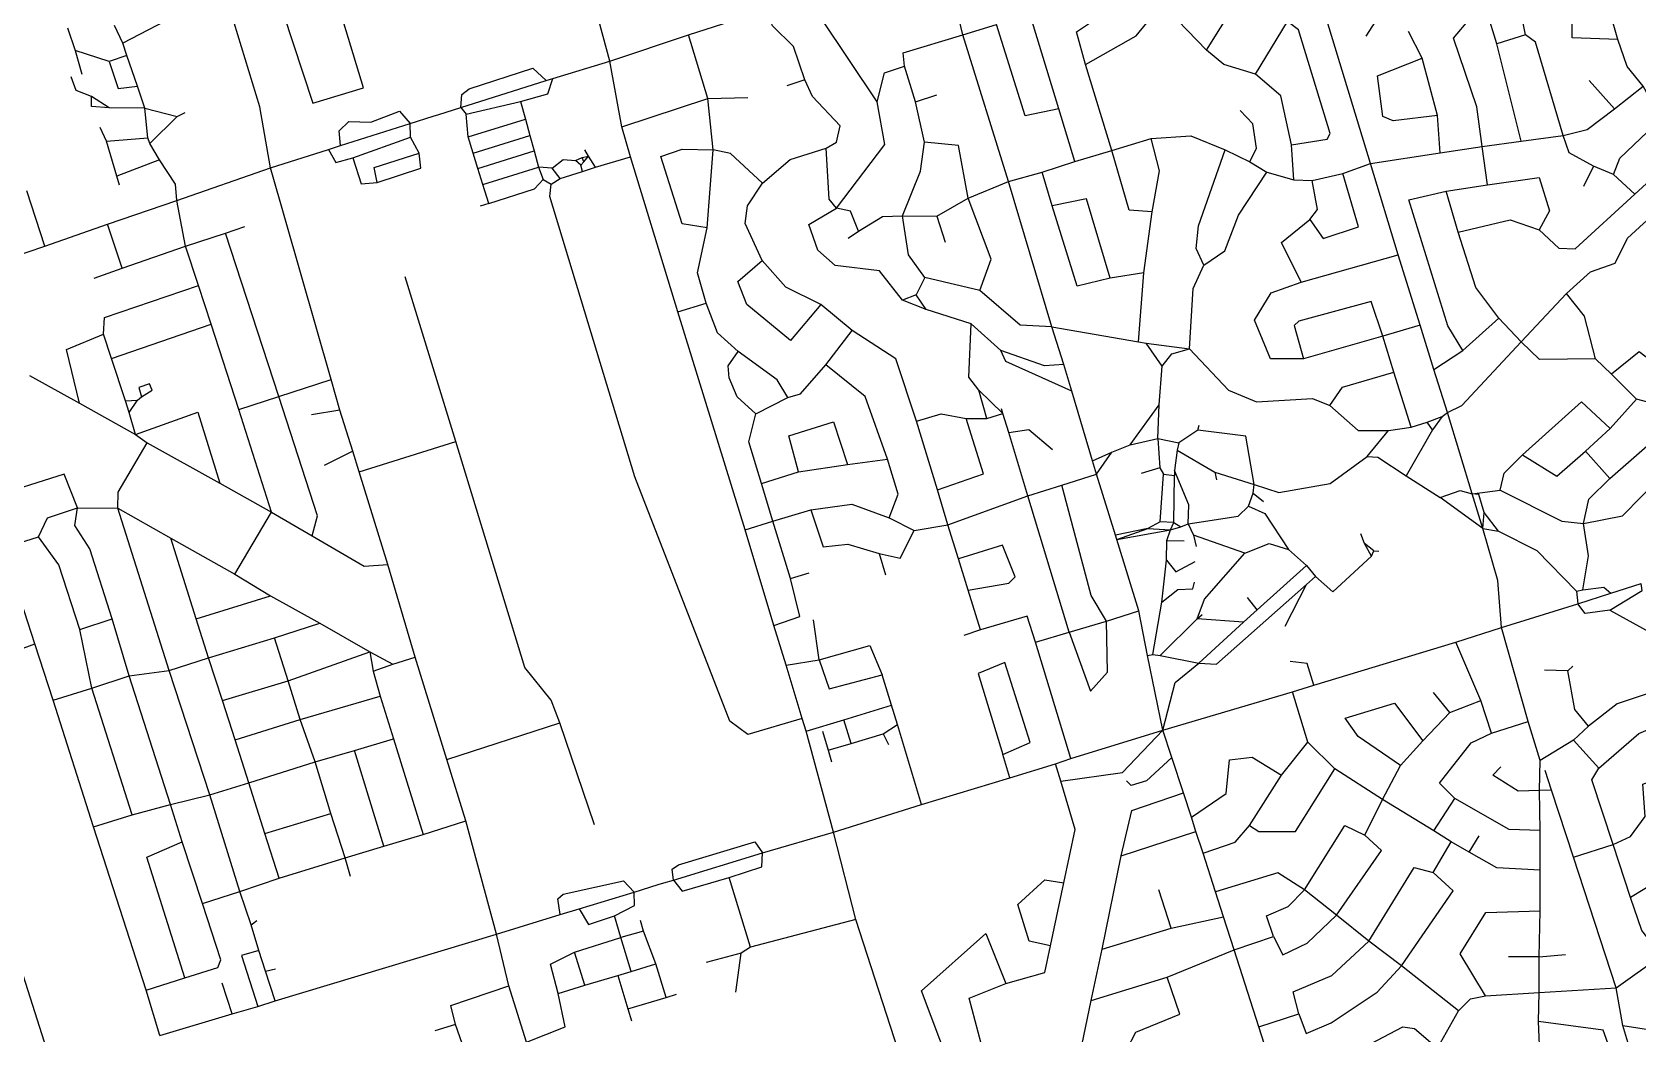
# Model space of a CAD drawing. Header units: metres. Extents: x 609554 to 651406, y 4826501 to 4857446.
# Drawn here: x 637794 to 641570, y 4845264 to 4847618 of the extents above; entities that cross this region are included whole.
import ezdxf

# ---------------------------------------------------------------- set-up
doc = ezdxf.new("R2010")
doc.units = ezdxf.units.M

msp = doc.modelspace()

# ---------------------------------------------------------------- linework, layer by layer
at = {"layer": 'ROADS'}
for points in [[(639152.3, 4847549.8), (639077.1, 4847828.5)], [(639982.6, 4847611.9), (639936.5, 4847805)], [(640555.1, 4847575.3), (640711.8, 4847826.6)], [(641522.5, 4847600.8), (641415.2, 4847604.9), (641415, 4847726.9), (641391.4, 4847807.3)], [(638360.8, 4847734.3), (638454, 4847451.1), (638573.1, 4847487), (638486.3, 4847773.9)], [(641305.5, 4847611.9), (641292.4, 4847678.3), (641213.9, 4847771.7)], [(640271, 4847542.1), (640250.1, 4847618.7), (640334.2, 4847675.3), (640384.7, 4847738.2)], [(641522.5, 4847600.8), (641497.6, 4847688.4), (641525.3, 4847725.6)], [(638251.6, 4847697.3), (638146, 4847664.2), (638007.3, 4847592.2)], [(638354.5, 4847299), (638329.7, 4847442.1), (638251.6, 4847697.3)], [(639780.9, 4847454.6), (639649.2, 4847650.8), (639642.5, 4847710.2)], [(639337.2, 4847611.5), (639521, 4847670.5)], [(639611.3, 4847506.1), (639584.2, 4847584.6), (639535.3, 4847632.8), (639521, 4847670.5)], [(640208.1, 4847438), (640140.1, 4847660.7)], [(640271, 4847542.1), (640390.3, 4847609.3), (640451.1, 4847683.4)], [(640941.1, 4847309.2), (640832.7, 4847664.3)], [(640968.3, 4847667.8), (640929.8, 4847608.9)], [(641203.2, 4847349), (641190.7, 4847442.8), (641136.2, 4847603.8), (641174.9, 4847649.5), (641215, 4847664.2)], [(641237.7, 4847590.6), (641215, 4847664.2)], [(637877.7, 4847627.9), (637895.1, 4847574.5)], [(638007.3, 4847592.2), (637987.6, 4847634)], [(639152.3, 4847549.8), (639337.2, 4847611.5)], [(639383.2, 4847462.3), (639337.2, 4847611.5)], [(639845.2, 4847537.9), (639841.8, 4847569.3), (639982.6, 4847611.9)], [(639982.6, 4847611.9), (640061.8, 4847636.3)], [(640089.5, 4847266.8), (639982.6, 4847611.9)], [(640208.1, 4847438), (640129.4, 4847421.6), (640061.8, 4847636.3)], [(640555.1, 4847575.3), (640488.2, 4847645.1)], [(640670.4, 4847519.3), (640745.8, 4847642.7)], [(640755.1, 4847352.9), (640839.3, 4847366.4), (640846.5, 4847379.5), (640771.4, 4847623.2), (640745.8, 4847642.7)], [(641062.7, 4847556.5), (641030, 4847619.9)], [(641305.5, 4847611.9), (641237.7, 4847590.6)], [(641394, 4847375.4), (641328.9, 4847594.3), (641305.5, 4847611.9)], [(637895.1, 4847574.5), (637911.3, 4847519.6)], [(637974.9, 4847549.2), (637895.1, 4847574.5)], [(638016.6, 4847563.3), (638007.3, 4847592.2)], [(640670.4, 4847519.3), (640596.5, 4847542), (640555.1, 4847575.3)], [(641295.3, 4847361.6), (641237.7, 4847590.6)], [(641582.2, 4847490.9), (641544.5, 4847537.2), (641522.5, 4847600.8)], [(638016.6, 4847563.3), (637974.9, 4847549.2)], [(637974.9, 4847549.2), (637996.5, 4847485.4), (638042.1, 4847490.9)], [(638042.1, 4847490.9), (638016.6, 4847563.3)], [(639018.8, 4847509.1), (639152.3, 4847549.8)], [(639180.8, 4847395.3), (639152.3, 4847549.8)], [(639780.9, 4847454.6), (639798.6, 4847522.2), (639845.2, 4847537.9)], [(639871.2, 4847453.9), (639845.2, 4847537.9)], [(640332.7, 4847340.2), (640271, 4847542.1)], [(641098.3, 4847422.1), (640994.6, 4847409.2), (640970.2, 4847419.8), (640957.3, 4847515.5), (641062.7, 4847556.5)], [(641098.3, 4847422.1), (641062.7, 4847556.5)], [(637933.7, 4847467.1), (637897.4, 4847481.2), (637886.1, 4847512.9)], [(638802.2, 4847440.8), (638804.8, 4847471.7), (638822, 4847484.4), (638971.4, 4847533.1), (639002.6, 4847504.3)], [(638802.2, 4847440.8), (639002.6, 4847504.3)], [(638942.3, 4847454.9), (639006.5, 4847472.8), (639018.8, 4847509.1)], [(639002.6, 4847504.3), (639018.8, 4847509.1)], [(639611.3, 4847506.1), (639568.6, 4847492.1)], [(639661.1, 4847345.3), (639685.4, 4847359.5), (639694.1, 4847397.6), (639628.8, 4847466.4), (639611.3, 4847506.1)], [(640755.1, 4847352.9), (640730, 4847468.4), (640670.4, 4847519.3)], [(641514.5, 4847437.6), (641455.4, 4847504.6)], [(637975.6, 4847440.1), (637933.5, 4847443.1), (637933.7, 4847467.1)], [(637975.6, 4847440.1), (637933.7, 4847467.1)], [(638059.4, 4847439.6), (638042.1, 4847490.9)], [(639180.8, 4847395.3), (639383.2, 4847462.3)], [(639383.2, 4847462.3), (639476.7, 4847464.2)], [(639395.1, 4847341.6), (639383.2, 4847462.3)], [(639871.2, 4847453.9), (639921, 4847470.8)], [(641512.1, 4847283.6), (641527.3, 4847321.9), (641624.5, 4847414.6), (641582.2, 4847490.9)], [(641514.5, 4847437.6), (641582.2, 4847490.9)], [(638059.4, 4847439.6), (637975.6, 4847440.1)], [(638059.4, 4847439.6), (638135.1, 4847419.6)], [(638066.5, 4847369.3), (638059.4, 4847439.6)], [(638135.1, 4847419.6), (638153.8, 4847429)], [(638519.5, 4847351.5), (638516, 4847385.9), (638538.5, 4847408.3), (638590.8, 4847406.8), (638657.9, 4847432.2), (638683.1, 4847403.2)], [(638737.3, 4847420.2), (638750.3, 4847424.4)], [(638750.3, 4847424.4), (638802.2, 4847440.8)], [(638802.2, 4847440.8), (638814.9, 4847425.3)], [(638814.9, 4847425.3), (638942.3, 4847454.9)], [(638819.4, 4847372.2), (638814.9, 4847425.3)], [(638942.3, 4847454.9), (638954.2, 4847413.6)], [(639685.5, 4847204.1), (639798.7, 4847353.7), (639780.9, 4847454.6)], [(639892.1, 4847359.2), (639871.2, 4847453.9)], [(640246.2, 4847313.7), (640208.1, 4847438)], [(640657.2, 4847313.1), (640673.1, 4847345.4), (640664.7, 4847402.2), (640634.5, 4847433.7)], [(641394, 4847375.4), (641450.4, 4847389.5), (641514.5, 4847437.6)], [(637969, 4847361.8), (637954.2, 4847393.9)], [(638070.8, 4847356.4), (638135.1, 4847419.6)], [(638519.5, 4847351.5), (638683.1, 4847403.2)], [(638683.1, 4847403.2), (638737.3, 4847420.2)], [(638683.8, 4847371.4), (638683.1, 4847403.2)], [(638819.4, 4847372.2), (638954.2, 4847413.6)], [(638954.2, 4847413.6), (638964.5, 4847375.3)], [(639201, 4847325.3), (639180.8, 4847395.3)], [(641105.1, 4847334.2), (641098.3, 4847422.1)], [(641562.9, 4847237.5), (641717.9, 4847379.3), (641773.7, 4847402.3)], [(637969, 4847361.8), (638066.5, 4847369.3)], [(637993.2, 4847279.3), (637969, 4847361.8)], [(638070.8, 4847356.4), (638066.5, 4847369.3)], [(638093.4, 4847318.2), (638070.8, 4847356.4)], [(638490.8, 4847342.3), (638519.5, 4847351.5)], [(638547.9, 4847322.5), (638683.8, 4847371.4)], [(638704.5, 4847333.6), (638683.8, 4847371.4)], [(638831.3, 4847333.8), (638819.4, 4847372.2)], [(638831.3, 4847333.8), (638964.5, 4847375.3)], [(638964.5, 4847375.3), (638974.2, 4847338.7)], [(639840.4, 4847186.3), (639882.7, 4847291.1), (639892.1, 4847359.2)], [(639994.7, 4847228.1), (639972.4, 4847351.7), (639892.1, 4847359.2)], [(640332.7, 4847340.2), (640424.9, 4847367.9)], [(640424.9, 4847367.9), (640518.6, 4847374.6), (640599.6, 4847341.1)], [(640427.3, 4847195.9), (640444.8, 4847292.2), (640424.9, 4847367.9)], [(640760.5, 4847270.9), (640755.1, 4847352.9)], [(641105.1, 4847334.2), (641203.2, 4847349)], [(641203.2, 4847349), (641295.3, 4847361.6)], [(641215.9, 4847259.2), (641203.2, 4847349)], [(641295.3, 4847361.6), (641394, 4847375.4)], [(641465.6, 4847302.7), (641407.8, 4847334.7), (641394, 4847375.4)], [(638093.4, 4847318.2), (637993.2, 4847279.3)], [(638134.3, 4847222.3), (638131.3, 4847261), (638093.4, 4847318.2)], [(638354.5, 4847299), (638490.8, 4847342.3)], [(638490.8, 4847342.3), (638508.3, 4847312), (638547.9, 4847322.5)], [(638547.9, 4847322.5), (638568, 4847261.6), (638605.6, 4847264.8)], [(638605.6, 4847264.8), (638598.3, 4847300.1), (638704.5, 4847333.6)], [(638605.6, 4847264.8), (638708.2, 4847298), (638704.5, 4847333.6)], [(638842.3, 4847297.5), (638831.3, 4847333.8)], [(638842.3, 4847297.5), (638974.2, 4847338.7)], [(638974.2, 4847338.7), (638984.4, 4847300.7)], [(639017.2, 4847298.7), (639042.9, 4847318.7), (639071.6, 4847316.3)], [(639071.6, 4847316.3), (639087.1, 4847323.2)], [(639084.3, 4847305.7), (639071.6, 4847316.3)], [(639084.3, 4847305.7), (639091.7, 4847313.5)], [(639087.1, 4847323.2), (639102.2, 4847326.6)], [(639091.7, 4847313.5), (639087.1, 4847323.2)], [(639091.7, 4847313.5), (639102.2, 4847326.6)], [(639102.2, 4847326.6), (639093.5, 4847341.8)], [(639118.8, 4847300.6), (639102.2, 4847326.6)], [(639118.8, 4847300.6), (639201, 4847325.3)], [(639312.7, 4846960.6), (639201, 4847325.3)], [(639381.1, 4847157.9), (639322.6, 4847167.8), (639272.3, 4847326), (639322.9, 4847342.9), (639395.1, 4847341.6)], [(639381.1, 4847157.9), (639395.1, 4847341.6)], [(639511.7, 4847263.3), (639436.1, 4847332.9), (639395.1, 4847341.6)], [(639511.7, 4847263.3), (639576.3, 4847318.5), (639661.1, 4847345.3)], [(639685.5, 4847204.1), (639668.3, 4847225.5), (639661.1, 4847345.3)], [(640168.9, 4847289.3), (640246.2, 4847313.7)], [(640246.2, 4847313.7), (640332.7, 4847340.2)], [(640427.3, 4847195.9), (640373.7, 4847200), (640332.7, 4847340.2)], [(640549.2, 4847070.1), (640531.3, 4847109.8), (640536.6, 4847162.9), (640599.6, 4847341.1)], [(640599.6, 4847341.1), (640657.2, 4847313.1)], [(640657.2, 4847313.1), (640697.3, 4847288.8)], [(640876, 4847286), (640941.1, 4847309.2)], [(640941.1, 4847309.2), (641105.1, 4847334.2)], [(641006.2, 4847094.4), (640941.1, 4847309.2)], [(637999.5, 4847258.3), (637993.2, 4847279.3)], [(638134.3, 4847222.3), (638354.5, 4847299)], [(638497.1, 4846801.9), (638354.5, 4847299)], [(638854, 4847259.7), (638842.3, 4847297.5)], [(638854, 4847259.7), (638984.4, 4847300.7)], [(638868, 4847215.6), (638975.2, 4847250.1), (638996.1, 4847271.6)], [(639017.2, 4847298.7), (638984.4, 4847300.7)], [(638984.4, 4847300.7), (638996.1, 4847271.6)], [(638996.1, 4847271.6), (639014.2, 4847260.8)], [(639014.2, 4847260.8), (639035.7, 4847274.4)], [(639035.7, 4847274.4), (639017.2, 4847298.7)], [(639035.7, 4847274.4), (639088.1, 4847290.9)], [(639088.1, 4847290.9), (639084.3, 4847305.7)], [(639088.1, 4847290.9), (639118.8, 4847300.6)], [(640089.5, 4847266.8), (640168.9, 4847289.3)], [(640192.7, 4847209.7), (640168.9, 4847289.3)], [(640549.2, 4847070.1), (640598.6, 4847104), (640630.5, 4847187.6), (640697.3, 4847288.8)], [(640697.3, 4847288.8), (640760.5, 4847270.9)], [(640798, 4847177.6), (640829.4, 4847133.2), (640913.1, 4847160.7), (640876, 4847286)], [(640804.2, 4847269.7), (640876, 4847286)], [(641215.9, 4847259.2), (641337.4, 4847276.4), (641361.8, 4847197.8), (641337.6, 4847153.4)], [(641401.5, 4847004), (641458.6, 4847054.6), (641516.1, 4847074.7), (641545.5, 4847134.2), (641694.2, 4847269.9), (641804.2, 4847305.1)], [(641465.6, 4847302.7), (641441.5, 4847255.3)], [(641512.1, 4847283.6), (641465.6, 4847302.7)], [(641562.9, 4847237.5), (641512.1, 4847283.6)], [(637824, 4847115), (637781.4, 4847245.4)], [(638868, 4847215.6), (638854, 4847259.7)], [(639605, 4846005.2), (639476.6, 4845967.5), (639434.3, 4845998.8), (639211.2, 4846572.8), (639011.6, 4847231.8), (639014.2, 4847260.8)], [(639510.4, 4847081.3), (639470.3, 4847168.5), (639476.3, 4847209.6), (639511.7, 4847263.3)], [(639994.7, 4847228.1), (640089.5, 4847266.8)], [(640192.1, 4846925.6), (640089.5, 4847266.8)], [(640760.5, 4847270.9), (640804.2, 4847269.7)], [(640798, 4847177.6), (640816.2, 4847200.9), (640804.2, 4847269.7)], [(641157.9, 4846870.1), (641123, 4846927.5), (641031.2, 4847223.8), (641118.6, 4847244.4)], [(641118.6, 4847244.4), (641215.9, 4847259.2)], [(641147.5, 4847147.9), (641118.6, 4847244.4)], [(641337.6, 4847153.4), (641383.8, 4847110.2), (641422.6, 4847108.9), (641562.9, 4847237.5)], [(637971.5, 4847166.4), (638134.3, 4847222.3)], [(638154.9, 4847114.8), (638134.3, 4847222.3)], [(638868, 4847215.6), (638847.8, 4847209.1)], [(639840.9, 4846987.9), (639786.3, 4847057.4), (639682, 4847069.3), (639641.5, 4847105.8), (639620, 4847166.3), (639685.5, 4847204.1)], [(639737.5, 4847150), (639718.1, 4847196.9), (639685.5, 4847204.1)], [(639921.4, 4847185.8), (639994.7, 4847228.1)], [(640022.6, 4847010.6), (640049, 4847084.1), (639994.7, 4847228.1)], [(640329.2, 4847040.1), (640273.6, 4847226.1), (640192.7, 4847209.7)], [(640329.2, 4847040.1), (640251.1, 4847020.7), (640192.7, 4847209.7)], [(640408.4, 4847052.6), (640427.3, 4847195.9)], [(637824, 4847115), (637971.5, 4847166.4)], [(638005.8, 4847063.2), (637971.5, 4847166.4)], [(638248.9, 4847145.4), (638294.2, 4847161.2)], [(639737.5, 4847150), (639793.2, 4847184.4), (639840.4, 4847186.3)], [(639840.4, 4847186.3), (639921.4, 4847185.8)], [(639892.9, 4847041.2), (639855, 4847094.5), (639840.4, 4847186.3)], [(639921.4, 4847185.8), (639940.8, 4847124.1)], [(640777.7, 4847030.2), (640731.9, 4847123.4), (640798, 4847177.6)], [(641147.5, 4847147.9), (641269.2, 4847177.2), (641337.6, 4847153.4)], [(638154.9, 4847114.8), (638248.9, 4847145.4)], [(638374.3, 4846761.8), (638248.9, 4847145.4)], [(639379.1, 4846980.9), (639358.8, 4847052.5), (639381.1, 4847157.9)], [(639712.7, 4847133.9), (639737.5, 4847150)], [(641242.6, 4846945.6), (641188.7, 4847017.7), (641147.5, 4847147.9)], [(637532.5, 4847016.4), (637824, 4847115)], [(638005.8, 4847063.2), (638154.9, 4847114.8)], [(638185.1, 4847022.8), (638154.9, 4847114.8)], [(640777.7, 4847030.2), (641006.2, 4847094.4)], [(641057.8, 4846929.3), (641006.2, 4847094.4)], [(637940.4, 4847039.8), (638005.8, 4847063.2)], [(639648.4, 4846977.8), (639577.1, 4846893.4), (639474.8, 4846977.6), (639453.5, 4847032.2), (639510.4, 4847081.3)], [(639648.4, 4846977.8), (639566.5, 4847018.3), (639510.4, 4847081.3)], [(640408.4, 4847052.6), (640329.2, 4847040.1)], [(640395.5, 4846890.3), (640408.4, 4847052.6)], [(640515.4, 4846874), (640523.9, 4847015.6), (640549.2, 4847070.1)], [(637961.9, 4846908.2), (637964.2, 4846947.1), (638185.1, 4847022.8)], [(638215.2, 4846931.6), (638185.1, 4847022.8)], [(638790.2, 4846656.1), (638671.5, 4847043)], [(639892.9, 4847041.2), (639873, 4847001)], [(640022.6, 4847010.6), (639892.9, 4847041.2)], [(640192.1, 4846925.6), (640117.2, 4846929.3), (640022.6, 4847010.6)], [(640783.8, 4846850.3), (640705.9, 4846849.9), (640668, 4846941.2), (640707.7, 4847005), (640777.7, 4847030.2)], [(639312.7, 4846960.6), (639379.1, 4846980.9)], [(639454.6, 4846867.2), (639405.9, 4846911.3), (639379.1, 4846980.9)], [(639722.3, 4846917.1), (639648.4, 4846977.8)], [(639873, 4847001), (639840.9, 4846987.9)], [(639896.2, 4846965.9), (639840.9, 4846987.9)], [(639896.2, 4846965.9), (639873, 4847001)], [(640970.1, 4846903.7), (640942.3, 4846985.2), (640772.1, 4846939.1), (640761.3, 4846928.9), (640783.8, 4846850.3)], [(641294.9, 4846890.5), (641401.5, 4847004)], [(641470.2, 4846849.9), (641443.8, 4846950.6), (641401.5, 4847004)], [(637980.8, 4846850.9), (638215.2, 4846931.6)], [(638280.3, 4846730.9), (638215.2, 4846931.6)], [(639470.3, 4846448.5), (639312.7, 4846960.6)], [(640001.9, 4846932.8), (639896.2, 4846965.9)], [(640020.1, 4846776.4), (639996.9, 4846807.3), (640001.9, 4846932.8)], [(640071.9, 4846869.7), (640001.9, 4846932.8)], [(641157.9, 4846870.1), (641242.6, 4846945.6)], [(641294.9, 4846890.5), (641242.6, 4846945.6)], [(637905.5, 4846746.4), (637874.8, 4846872.4), (637961.9, 4846908.2)], [(637980.8, 4846850.9), (637961.9, 4846908.2)], [(639660, 4846835.9), (639722.3, 4846917.1)], [(639873.2, 4846703.8), (639825.2, 4846850), (639722.3, 4846917.1)], [(640192.1, 4846925.6), (640395.5, 4846890.3)], [(640219.7, 4846837.1), (640192.1, 4846925.6)], [(640970.1, 4846903.7), (640783.8, 4846850.3)], [(641057.8, 4846929.3), (640970.1, 4846903.7)], [(640996.2, 4846819.2), (640970.1, 4846903.7)], [(641089.7, 4846824.9), (641057.8, 4846929.3)], [(639495.4, 4846720.9), (639452, 4846761.2), (639432.8, 4846805.8), (639430.4, 4846833.8), (639454.6, 4846867.2)], [(639570.9, 4846759.3), (639546.3, 4846800.9), (639454.6, 4846867.2)], [(640238.6, 4846774.1), (640083.9, 4846843.9), (640071.9, 4846869.7)], [(640219.7, 4846837.1), (640174.1, 4846834.1), (640071.9, 4846869.7)], [(640395.5, 4846890.3), (640413.9, 4846887.2)], [(640450.9, 4846833.1), (640413.9, 4846887.2)], [(640413.9, 4846887.2), (640515.4, 4846874)], [(640450.9, 4846833.1), (640473.8, 4846861.7), (640515.4, 4846874)], [(640515.4, 4846874), (640607.2, 4846776.9), (640673.2, 4846749.1), (640804.7, 4846756.7), (640845.2, 4846740.4)], [(641089.7, 4846824.9), (641157.9, 4846870.1)], [(641121.9, 4846723.8), (641155.6, 4846740.8), (641294.9, 4846890.5)], [(641470.2, 4846849.9), (641338.6, 4846849), (641294.9, 4846890.5)], [(641700.7, 4846839.2), (641629.3, 4846823.6), (641572.4, 4846866.6), (641508, 4846814.3)], [(638013.3, 4846751.5), (637980.8, 4846850.9)], [(639570.9, 4846759.3), (639600.6, 4846767.9), (639660, 4846835.9)], [(639805.7, 4846614.6), (639752.7, 4846761.6), (639660, 4846835.9)], [(640238.6, 4846774.1), (640219.7, 4846837.1)], [(640444.3, 4846742.5), (640450.9, 4846833.1)], [(640845.2, 4846740.4), (640875.3, 4846784), (640996.2, 4846819.2)], [(641036.9, 4846689.9), (640996.2, 4846819.2)], [(641121.9, 4846723.8), (641089.7, 4846824.9)], [(641508, 4846814.3), (641470.2, 4846849.9)], [(637787.9, 4846811), (637905.5, 4846746.4)], [(638051.4, 4846761), (638076.6, 4846776.5), (638070.5, 4846791.2), (638045.1, 4846783), (638051.4, 4846761)], [(638374.3, 4846761.8), (638497.1, 4846801.9)], [(638517.5, 4846729.9), (638497.1, 4846801.9)], [(641566.7, 4846755.3), (641508, 4846814.3)], [(637905.5, 4846746.4), (638037.3, 4846672.5)], [(638013.3, 4846751.5), (638041.6, 4846753.5)], [(638022.3, 4846723.8), (638013.3, 4846751.5)], [(638022.3, 4846723.8), (638041.6, 4846753.5)], [(638041.6, 4846753.5), (638051.4, 4846761)], [(638280.3, 4846730.9), (638374.3, 4846761.8)], [(638452.5, 4846434), (638464.9, 4846481.2), (638374.3, 4846761.8)], [(639495.4, 4846720.9), (639570.9, 4846759.3)], [(640038.7, 4846710.2), (640020.1, 4846776.4)], [(640076.7, 4846721.5), (640020.1, 4846776.4)], [(640287.6, 4846610.8), (640238.6, 4846774.1)], [(641298.7, 4846624.5), (641437.3, 4846749.1), (641504.2, 4846686.6)], [(641504.2, 4846686.6), (641566.7, 4846755.3)], [(641704.9, 4846718.8), (641566.7, 4846755.3)], [(638037.3, 4846672.5), (638022.3, 4846723.8)], [(638037.3, 4846672.5), (638183.5, 4846725.2), (638235.7, 4846558.1)], [(638357, 4846489.8), (638280.3, 4846730.9)], [(638517.5, 4846729.9), (638451.4, 4846718.9)], [(638547.9, 4846633.1), (638517.5, 4846729.9)], [(639509.3, 4846557.2), (639479.1, 4846655.6), (639495.4, 4846720.9)], [(639873.2, 4846703.8), (639931.9, 4846720.9), (639990.3, 4846709.9)], [(639922.8, 4846542.7), (640031.2, 4846579.7), (639990.3, 4846709.9)], [(639990.3, 4846709.9), (640038.7, 4846710.2)], [(640038.7, 4846710.2), (640076.7, 4846721.5)], [(640076.7, 4846721.5), (640073.7, 4846732.5)], [(640090.4, 4846676.8), (640076.7, 4846721.5)], [(640376.1, 4846648.3), (640444.3, 4846742.5)], [(640440.6, 4846663.3), (640444.3, 4846742.5)], [(640845.2, 4846740.4), (640912.2, 4846681.6), (640983.3, 4846682.2)], [(641074.6, 4846701.6), (641109.8, 4846714.4)], [(641109.8, 4846714.4), (641086.6, 4846683.5)], [(641109.8, 4846714.4), (641121.9, 4846723.8)], [(641179.8, 4846533.1), (641121.9, 4846723.8)], [(638037.3, 4846672.5), (638064.6, 4846653)], [(639596.3, 4846584.8), (639573, 4846669.4), (639678.7, 4846702.3), (639711.6, 4846601.9)], [(639922.8, 4846542.7), (639873.2, 4846703.8)], [(640090.4, 4846676.8), (640137.3, 4846683.9), (640193.1, 4846637.4)], [(640135.1, 4846528.5), (640090.4, 4846676.8)], [(640535.4, 4846682.9), (640490.1, 4846652.5)], [(640535.4, 4846682.9), (640538.2, 4846694.4)], [(640667.2, 4846554.6), (640647.7, 4846668.9), (640535.4, 4846682.9)], [(640933.1, 4846620.6), (640983.3, 4846682.2)], [(640983.3, 4846682.2), (641036.9, 4846689.9)], [(641086.6, 4846683.5), (641024.8, 4846575.2)], [(641036.9, 4846689.9), (641074.6, 4846701.6)], [(641086.6, 4846683.5), (641074.6, 4846701.6)], [(641446.2, 4846633.4), (641504.2, 4846686.6)], [(637995.9, 4846499.7), (637996.2, 4846536.7), (638064.6, 4846653)], [(638064.6, 4846653), (638235.7, 4846558.1)], [(638547.9, 4846633.1), (638480.9, 4846599.3)], [(638562.9, 4846585), (638547.9, 4846633.1)], [(638562.9, 4846585), (638790.2, 4846656.1)], [(639034.9, 4845994.5), (639014.5, 4846048.1), (638952.7, 4846125), (638790.2, 4846656.1)], [(640287.6, 4846610.8), (640332.5, 4846630.6)], [(640296.7, 4846578.9), (640332.5, 4846630.6)], [(640332.5, 4846630.6), (640376.1, 4846648.3)], [(640376.1, 4846648.3), (640440.6, 4846663.3)], [(640440.6, 4846663.3), (640445.3, 4846594.4)], [(640440.6, 4846663.3), (640490.1, 4846652.5)], [(640486.6, 4846635.3), (640479.8, 4846588.2)], [(640490.1, 4846652.5), (640486.6, 4846635.3)], [(640486.6, 4846635.3), (640574.8, 4846584.3)], [(641298.7, 4846624.5), (641378.9, 4846574.4), (641446.2, 4846633.4)], [(641504, 4846568.8), (641446.2, 4846633.4)], [(641504, 4846568.8), (641598.1, 4846651.5), (641667.4, 4846617.4)], [(639596.3, 4846584.8), (639711.6, 4846601.9)], [(639711.6, 4846601.9), (639805.7, 4846614.6)], [(639809.6, 4846476.6), (639830.6, 4846532), (639805.7, 4846614.6)], [(640296.7, 4846578.9), (640287.6, 4846610.8)], [(640445.3, 4846594.4), (640401.5, 4846580.5)], [(640445.3, 4846594.4), (640453.9, 4846579)], [(640667.2, 4846554.6), (640725.2, 4846536), (640846.2, 4846557.4), (640933.1, 4846620.6)], [(640933.1, 4846620.6), (640958, 4846619.3), (641024.8, 4846575.2)], [(641246, 4846541.6), (641255.6, 4846581.2), (641298.7, 4846624.5)], [(641441.8, 4846463.5), (641533.5, 4846481), (641667.4, 4846617.4)], [(637900.5, 4846500), (637869.6, 4846578.9), (637690.4, 4846523)], [(638235.7, 4846558.1), (638357, 4846489.8)], [(638630.7, 4846367.2), (638562.9, 4846585)], [(639509.3, 4846557.2), (639596.3, 4846584.8)], [(639536.1, 4846468.7), (639509.3, 4846557.2)], [(640215.1, 4846553), (640296.7, 4846578.9)], [(640341.5, 4846435.7), (640296.7, 4846578.9)], [(640446.7, 4846467.5), (640453.9, 4846579)], [(640453.9, 4846579), (640479.8, 4846575.8)], [(640478.6, 4846465.9), (640479.8, 4846575.8)], [(640479.8, 4846588.2), (640479.8, 4846575.8)], [(640512.2, 4846462.7), (640513.6, 4846507.3), (640479.8, 4846588.2)], [(640574.8, 4846584.3), (640667.2, 4846554.6)], [(640574.8, 4846584.3), (640579, 4846566.1)], [(640665.2, 4846534.9), (640667.2, 4846554.6)], [(641024.8, 4846575.2), (641105.1, 4846524.5)], [(641441.8, 4846463.5), (641454.3, 4846520.5), (641504, 4846568.8)], [(639947, 4846460.1), (639922.8, 4846542.7)], [(639947, 4846460.1), (640135.1, 4846528.5)], [(640135.1, 4846528.5), (640215.1, 4846553)], [(640232.3, 4846208.3), (640135.1, 4846528.5)], [(640320.1, 4846233.9), (640284.1, 4846294.2), (640215.1, 4846553)], [(640654, 4846504.1), (640665.2, 4846534.9)], [(640665.2, 4846534.9), (640689.3, 4846514.7)], [(641105.1, 4846524.5), (641151.9, 4846540.5), (641179.8, 4846533.1)], [(641205.1, 4846451.8), (641105.1, 4846524.5)], [(641179.8, 4846533.1), (641246, 4846541.6)], [(641205.1, 4846451.8), (641179.8, 4846533.1)], [(641208.4, 4846489.4), (641195.4, 4846531.3), (641179.8, 4846533.1)], [(641246, 4846541.6), (641391.2, 4846469.1), (641441.8, 4846463.5)], [(637809.5, 4846432), (637830.6, 4846476.7), (637900.5, 4846500)], [(637982.1, 4846239.5), (637929.6, 4846403.5), (637894.7, 4846458.9), (637900.5, 4846500)], [(637900.5, 4846500), (637995.9, 4846499.7)], [(638116.7, 4846117.9), (637995.9, 4846499.7)], [(637995.9, 4846499.7), (638120.4, 4846429.2)], [(638270.7, 4846344.3), (638357, 4846489.8)], [(638357, 4846489.8), (638452.5, 4846434)], [(639536.1, 4846468.7), (639625.3, 4846495.3)], [(639625.3, 4846495.3), (639721.4, 4846509), (639809.6, 4846476.6)], [(639625.3, 4846495.3), (639654.2, 4846408.8), (639712, 4846414.9), (639785.8, 4846392.5)], [(640512.2, 4846462.7), (640630, 4846480.3), (640654, 4846504.1)], [(640654, 4846504.1), (640692.7, 4846487), (640748.1, 4846402)], [(641205.1, 4846451.8), (641208.4, 4846489.4)], [(641241.8, 4846444.9), (641208.4, 4846489.4)], [(639470.3, 4846448.5), (639536.1, 4846468.7)], [(639538.1, 4846223.8), (639470.3, 4846448.5)], [(639576.9, 4846334.2), (639536.1, 4846468.7)], [(639785.8, 4846392.5), (639835.4, 4846382.1), (639867.9, 4846446.7)], [(639809.6, 4846476.6), (639867.9, 4846446.7)], [(639867.9, 4846446.7), (639947, 4846460.1)], [(639972.2, 4846380.6), (639947, 4846460.1)], [(640417.8, 4846451.4), (640341.5, 4846435.7)], [(640344.6, 4846425.7), (640417.8, 4846451.4)], [(640344.6, 4846425.7), (640470.4, 4846448.2)], [(640446.7, 4846467.5), (640417.8, 4846451.4)], [(640417.8, 4846451.4), (640470.4, 4846448.2)], [(640478.6, 4846465.9), (640446.7, 4846467.5)], [(640462.1, 4846423.2), (640470.4, 4846448.2)], [(640470.4, 4846448.2), (640478.6, 4846465.9)], [(640470.4, 4846448.2), (640494.8, 4846455.1)], [(640478.6, 4846465.9), (640494.8, 4846455.1)], [(640494.8, 4846455.1), (640512.2, 4846462.7)], [(640512.2, 4846462.7), (640524.8, 4846435.9)], [(641205.1, 4846451.8), (641241.8, 4846444.9)], [(641248.9, 4846218.7), (641240, 4846329.7), (641205.1, 4846451.8)], [(641241.8, 4846444.9), (641331.7, 4846399.7), (641425.2, 4846304.5)], [(641439.9, 4846307.4), (641453.7, 4846387.6), (641441.8, 4846463.5)], [(637727.8, 4846406), (637809.5, 4846432)], [(637800.3, 4846180.2), (637727.8, 4846406)], [(637906.5, 4846214.1), (637857.2, 4846366.2), (637809.5, 4846432)], [(638179.7, 4846239), (638120.4, 4846429.2)], [(638120.4, 4846429.2), (638270.7, 4846344.3)], [(638452.5, 4846434), (638574.7, 4846363.2), (638630.7, 4846367.2)], [(639995.1, 4846307), (640091, 4846322.7), (640105.3, 4846338), (640075.6, 4846412.5), (639972.2, 4846380.6)], [(640344.6, 4846425.7), (640341.5, 4846435.7)], [(640395.9, 4846258.4), (640344.6, 4846425.7)], [(640461.7, 4846376.8), (640462.1, 4846423.2)], [(640462.1, 4846423.2), (640502.6, 4846422.9)], [(640524.8, 4846435.9), (640531.4, 4846409.1)], [(640645.9, 4846393.7), (640524.8, 4846435.9)], [(640645.9, 4846393.7), (640702.7, 4846416.4), (640748.1, 4846402)], [(640926.7, 4846416.5), (640917.9, 4846438.8)], [(640948.8, 4846399.3), (640926.7, 4846416.5)], [(640943.4, 4846386.5), (640926.7, 4846416.5)], [(638694.8, 4846149.4), (638630.7, 4846367.2)], [(639785.8, 4846392.5), (639800.6, 4846342.5)], [(639995.1, 4846307), (639972.2, 4846380.6)], [(640450.5, 4846278.2), (640461.7, 4846376.8)], [(640461.7, 4846376.8), (640483.3, 4846349.7), (640528.7, 4846374)], [(640533.4, 4846239.4), (640550.3, 4846285.5), (640645.9, 4846393.7)], [(640748.1, 4846402), (640790.3, 4846364.3)], [(640811.6, 4846338.5), (640852.8, 4846302.6), (640943.4, 4846386.5)], [(640943.4, 4846386.5), (640948.8, 4846399.3)], [(640948.8, 4846399.3), (640960.2, 4846398.4)], [(638270.7, 4846344.3), (638354.6, 4846293.2)], [(639538.1, 4846223.8), (639599.4, 4846244.8), (639576.9, 4846334.2)], [(639576.9, 4846334.2), (639621, 4846347.5)], [(640674.8, 4846260.5), (640790.3, 4846364.3)], [(640790.3, 4846364.3), (640811.6, 4846338.5)], [(640790.5, 4846319.7), (640811.6, 4846338.5)], [(638179.7, 4846239), (638354.6, 4846293.2)], [(638354.6, 4846293.2), (638470.4, 4846229.3)], [(640023.9, 4846213.5), (639995.1, 4846307)], [(640450.5, 4846278.2), (640487.8, 4846308), (640523.3, 4846309.7), (640527.1, 4846325.6)], [(640537.6, 4846135.4), (640579, 4846133), (640790.5, 4846319.7)], [(640740.2, 4846221.9), (640790.5, 4846319.7)], [(641425.2, 4846304.5), (641439.9, 4846307.4)], [(641425.2, 4846304.5), (641428.7, 4846274.3)], [(641428.7, 4846274.3), (641506.1, 4846299.3)], [(641439.9, 4846307.4), (641489.7, 4846313.5), (641506.1, 4846299.3)], [(641504, 4846259.5), (641579.5, 4846305.7), (641577.2, 4846322.1)], [(641506.1, 4846299.3), (641577.2, 4846322.1)], [(640320.1, 4846233.9), (640395.9, 4846258.4)], [(640416.9, 4846152.8), (640395.9, 4846258.4)], [(640429.5, 4846155.8), (640450.5, 4846278.2)], [(640642.3, 4846231.1), (640674.8, 4846260.5)], [(640674.8, 4846260.5), (640651.7, 4846289.4)], [(641248.9, 4846218.7), (641428.7, 4846274.3)], [(641504, 4846259.5), (641446, 4846251.7), (641428.7, 4846274.3)], [(641504, 4846259.5), (641596.2, 4846208.5), (641682.3, 4846192.2), (641845, 4846081.1)], [(637906.5, 4846214.1), (637982.1, 4846239.5)], [(638022.2, 4846105.2), (637982.1, 4846239.5)], [(638209.1, 4846147.6), (638179.7, 4846239)], [(638364.4, 4846194.4), (638470.4, 4846229.3)], [(638470.4, 4846229.3), (638588.4, 4846161.4)], [(639567, 4846130.2), (639538.1, 4846223.8)], [(639644.5, 4846142.7), (639631.4, 4846237.2)], [(640153.4, 4846184.8), (640133.8, 4846245.5), (640023.9, 4846213.5)], [(640232.3, 4846208.3), (640320.1, 4846233.9)], [(640232.3, 4846208.3), (640282.9, 4846069.2), (640323, 4846113.9), (640320.1, 4846233.9)], [(640446.7, 4846153.1), (640533.4, 4846239.4)], [(640533.4, 4846239.4), (640545, 4846249.7)], [(640642.3, 4846231.1), (640533.4, 4846239.4)], [(640537.6, 4846135.4), (640642.3, 4846231.1)], [(641142, 4846184.8), (641248.9, 4846218.7)], [(641311.7, 4845997.9), (641248.9, 4846218.7)], [(637844.4, 4845177.9), (637553.9, 4846088.7), (637800.3, 4846180.2)], [(637843.5, 4846047.9), (637800.3, 4846180.2)], [(637934.4, 4846076.6), (637906.5, 4846214.1)], [(638209.1, 4846147.6), (638364.4, 4846194.4)], [(638395.8, 4846093.9), (638364.4, 4846194.4)], [(639644.5, 4846142.7), (639764, 4846176.6), (639792.6, 4846108)], [(640023.9, 4846213.5), (639985.2, 4846199.8)], [(640153.4, 4846184.8), (640232.3, 4846208.3)], [(640236.3, 4845911.3), (640153.4, 4846184.8)], [(640807.9, 4846083.5), (641142, 4846184.8)], [(641200.8, 4846047.5), (641142, 4846184.8)], [(638116.7, 4846117.9), (638209.1, 4846147.6)], [(638241.9, 4846047.1), (638209.1, 4846147.6)], [(638395.8, 4846093.9), (638588.4, 4846161.4)], [(638588.4, 4846161.4), (638642, 4846132.4)], [(638588.4, 4846161.4), (638595.7, 4846116.6)], [(638642, 4846132.4), (638694.8, 4846149.4)], [(638769.6, 4845908.7), (638694.8, 4846149.4)], [(639567, 4846130.2), (639644.5, 4846142.7)], [(639644.5, 4846142.7), (639667.9, 4846074.5), (639792.6, 4846108)], [(640416.9, 4846152.8), (640429.5, 4846155.8)], [(640453.1, 4845977.3), (640416.9, 4846152.8)], [(640429.5, 4846155.8), (640446.7, 4846153.1)], [(640446.7, 4846153.1), (640537.6, 4846135.4)], [(640807.9, 4846083.5), (640791.7, 4846134.1), (640751.9, 4846138.7)], [(637934.4, 4846076.6), (638022.2, 4846105.2)], [(638022.2, 4846105.2), (638116.7, 4846117.9)], [(638119.5, 4845802.9), (638022.2, 4846105.2)], [(638211.8, 4845825.6), (638116.7, 4846117.9)], [(638595.7, 4846116.6), (638642, 4846132.4)], [(638595.7, 4846116.6), (638612.7, 4846057.9)], [(639605, 4846005.2), (639567, 4846130.2)], [(639814.4, 4846036.7), (639792.6, 4846108)], [(640076.4, 4845920.4), (640140.5, 4845949), (640081.1, 4846136.3), (640018.5, 4846110.9), (640076.4, 4845920.4)], [(640453.1, 4845977.3), (640481.6, 4846089.3), (640537.6, 4846135.4)], [(641404.7, 4846117.1), (641350.5, 4846119)], [(641404.7, 4846117.1), (641417, 4846128.3)], [(641453.8, 4845986.9), (641421.5, 4846025.9), (641404.7, 4846117.1)], [(637843.5, 4846047.9), (637934.4, 4846076.6)], [(638029.5, 4845778.3), (637934.4, 4846076.6)], [(638241.9, 4846047.1), (638395.8, 4846093.9)], [(638424.7, 4846002.5), (638395.8, 4846093.9)], [(640453.1, 4845977.3), (640757.7, 4846067.8)], [(640757.7, 4846067.8), (640807.9, 4846083.5)], [(640794, 4845949.6), (640757.7, 4846067.8)], [(641127.7, 4846019.4), (641089.5, 4846066)], [(641666.1, 4846051), (641655.5, 4846075.8), (641634, 4846077.3), (641521.2, 4846039.3), (641453.8, 4845986.9)], [(637938.7, 4845750.1), (637843.5, 4846047.9)], [(638271.5, 4845954.7), (638241.9, 4846047.1)], [(638424.7, 4846002.5), (638612.7, 4846057.9)], [(638612.7, 4846057.9), (638643.9, 4845957.4)], [(639702.9, 4846001.7), (639814.4, 4846036.7)], [(639828.6, 4845990.8), (639814.4, 4846036.7)], [(641011.7, 4845894.9), (640911.7, 4845962.7), (640881.5, 4846006.1), (640997.2, 4846041.3), (641064.1, 4845952.8)], [(641127.7, 4846019.4), (641200.8, 4846047.5)], [(641225.4, 4845970.2), (641200.8, 4846047.5)], [(641477.9, 4845888.5), (641571.9, 4845969.5), (641652.6, 4846004.1), (641666.1, 4846051)], [(638271.5, 4845954.7), (638424.7, 4846002.5)], [(638460, 4845903.1), (638424.7, 4846002.5)], [(638769.6, 4845908.7), (639034.9, 4845994.5)], [(639116.5, 4845755), (639034.9, 4845994.5)], [(639613.9, 4845975.3), (639605, 4846005.2)], [(639613.9, 4845975.3), (639702.9, 4846001.7)], [(639719.7, 4845946.5), (639702.9, 4846001.7)], [(639794.8, 4845969), (639828.6, 4845990.8)], [(639885.5, 4845802.9), (639828.6, 4845990.8)], [(641064.1, 4845952.8), (641127.7, 4846019.4)], [(641225.4, 4845970.2), (641311.7, 4845997.9)], [(641339.6, 4845906.3), (641311.7, 4845997.9)], [(638303.4, 4845854.2), (638271.5, 4845954.7)], [(638552.1, 4845929.8), (638643.9, 4845957.4)], [(638643.9, 4845957.4), (638713.5, 4845732.7)], [(639678, 4845738.2), (639613.9, 4845975.3)], [(639652.8, 4845975.2), (639665.9, 4845930.3)], [(639719.7, 4845946.5), (639794.8, 4845969)], [(639794.8, 4845969), (639807.5, 4845944)], [(640212.9, 4845857.7), (640357.5, 4845877.8), (640453.1, 4845977.3)], [(640236.3, 4845911.3), (640453.1, 4845977.3)], [(640473.5, 4845913.1), (640453.1, 4845977.3)], [(641011.7, 4845894.9), (641064.1, 4845952.8)], [(641139.3, 4845817.4), (641103.6, 4845853.3), (641177.5, 4845948.1), (641225.4, 4845970.2)], [(641418.4, 4845954), (641339.6, 4845906.3)], [(641453.8, 4845986.9), (641418.4, 4845954)], [(641418.4, 4845954), (641477.9, 4845888.5)], [(638460, 4845903.1), (638552.1, 4845929.8)], [(638621.3, 4845705), (638552.1, 4845929.8)], [(639665.9, 4845930.3), (639719.7, 4845946.5)], [(639665.9, 4845930.3), (639673.9, 4845903)], [(640092.6, 4845865.8), (640076.4, 4845920.4)], [(640473.5, 4845913.1), (640414.1, 4845858.3), (640378, 4845847.7), (640366.9, 4845858.3)], [(640501.4, 4845830.1), (640473.5, 4845913.1)], [(640520, 4845773.4), (640601.4, 4845828.6), (640609.8, 4845908.1), (640662.5, 4845914), (640731.6, 4845871.9)], [(640731.6, 4845871.9), (640794, 4845949.6)], [(640857.1, 4845886.5), (640794, 4845949.6)], [(638303.4, 4845854.2), (638460, 4845903.1)], [(638496.7, 4845781.7), (638460, 4845903.1)], [(638813.6, 4845764.5), (638769.6, 4845908.7)], [(640092.6, 4845865.8), (640200.2, 4845898.8)], [(640200.2, 4845898.8), (640236.3, 4845911.3)], [(640212.9, 4845857.7), (640200.2, 4845898.8)], [(640656.4, 4845753.3), (640678.3, 4845739.3), (640764.7, 4845739.5), (640857.1, 4845886.5)], [(640969.1, 4845814.4), (640857.1, 4845886.5)], [(640969.1, 4845814.4), (641011.7, 4845894.9)], [(641338.3, 4845836.1), (641288.2, 4845833.9), (641228.3, 4845871.9), (641247.4, 4845891.4)], [(641338.3, 4845836.1), (641339.6, 4845906.3)], [(641366.7, 4845836.8), (641352, 4845882.8)], [(641511.2, 4845709.3), (641461.6, 4845861.1), (641477.9, 4845888.5)], [(641511.2, 4845709.3), (641552.7, 4845727.6), (641586.7, 4845775.1), (641581.5, 4845850.6), (641706.3, 4845897.4)], [(638211.8, 4845825.6), (638303.4, 4845854.2)], [(638341.1, 4845734.9), (638303.4, 4845854.2)], [(639885.5, 4845802.9), (640092.6, 4845865.8)], [(640219.6, 4845619), (640246.3, 4845744.5), (640212.9, 4845857.7)], [(640656.4, 4845753.3), (640731.6, 4845871.9)], [(641366.7, 4845836.8), (641338.3, 4845836.1)], [(641418, 4845679.5), (641366.7, 4845836.8)], [(638029.5, 4845778.3), (638119.5, 4845802.9)], [(638119.5, 4845802.9), (638211.8, 4845825.6)], [(638147.1, 4845715.4), (638119.5, 4845802.9)], [(638282.4, 4845598.8), (638211.8, 4845825.6)], [(639678, 4845738.2), (639885.5, 4845802.9)], [(640355.1, 4845682.4), (640380, 4845788.9), (640501.4, 4845830.1)], [(640520, 4845773.4), (640501.4, 4845830.1)], [(640927.7, 4845731.2), (640969.1, 4845814.4)], [(641090, 4845741.3), (640969.1, 4845814.4)], [(641090, 4845741.3), (641139.3, 4845817.4)], [(641339.7, 4845741.8), (641267.1, 4845744), (641139.3, 4845817.4)], [(641339.7, 4845741.8), (641338.3, 4845836.1)], [(637938.7, 4845750.1), (638029.5, 4845778.3)], [(638341.1, 4845734.9), (638496.7, 4845781.7)], [(638529.8, 4845677.3), (638496.7, 4845781.7)], [(638713.5, 4845732.7), (638813.6, 4845764.5)], [(638885.9, 4845498), (638813.6, 4845764.5)], [(640530.2, 4845739.6), (640520, 4845773.4)], [(638061.9, 4845366.8), (637938.7, 4845750.1)], [(638374.9, 4845629.5), (638341.1, 4845734.9)], [(638621.3, 4845705), (638713.5, 4845732.7)], [(639511.5, 4845689.3), (639678, 4845738.2)], [(639730.9, 4845532.6), (639678, 4845738.2)], [(640355.1, 4845682.4), (640530.2, 4845739.6)], [(640547.4, 4845688.9), (640530.2, 4845739.6)], [(640547.4, 4845688.9), (640623, 4845714.7), (640656.4, 4845753.3)], [(640786, 4845602.2), (640880.3, 4845753.8), (640927.7, 4845731.2)], [(640861.4, 4845542.5), (640967.2, 4845694.7), (640927.7, 4845731.2)], [(641130.5, 4845714.9), (641090, 4845741.3)], [(641172.7, 4845691), (641196.6, 4845729.1)], [(641340.3, 4845649), (641339.7, 4845741.8)], [(638153.1, 4845395.5), (638063.8, 4845678.9), (638147.1, 4845715.4)], [(638194.5, 4845570.2), (638147.1, 4845715.4)], [(638529.8, 4845677.3), (638621.3, 4845705)], [(639302.3, 4845625.5), (639298.7, 4845650.8), (639314.1, 4845661.5), (639493.2, 4845714.9), (639511.5, 4845689.3)], [(639302.3, 4845625.5), (639511.5, 4845689.3)], [(639432.7, 4845631.7), (639509.7, 4845656.3), (639511.5, 4845689.3)], [(640576.8, 4845597.5), (640547.4, 4845688.9)], [(641088.2, 4845643.2), (641130.5, 4845714.9)], [(641172.7, 4845691), (641130.5, 4845714.9)], [(641340.3, 4845649), (641238.2, 4845654.4), (641172.7, 4845691)], [(641418, 4845679.5), (641511.2, 4845709.3)], [(641552, 4845584.3), (641511.2, 4845709.3)], [(641666, 4845713.1), (641619.9, 4845625), (641552, 4845584.3)], [(638374.9, 4845629.5), (638529.8, 4845677.3)], [(638543.1, 4845633.6), (638529.8, 4845677.3)], [(640309.9, 4845462.6), (640355.1, 4845682.4)], [(640937, 4845481.5), (641044, 4845654.7), (641088.2, 4845643.2)], [(641339.8, 4845553.3), (641340.3, 4845649)], [(641519, 4845371.7), (641418, 4845679.5)], [(638282.4, 4845598.8), (638374.9, 4845629.5)], [(639036, 4845544.5), (639030.3, 4845581.1), (639042.4, 4845592.3), (639184.6, 4845623.4), (639209.5, 4845597.1)], [(639209.5, 4845597.1), (639266.5, 4845614.7)], [(639266.5, 4845614.7), (639279.2, 4845618.7)], [(639279.2, 4845618.7), (639302.3, 4845625.5)], [(639302.3, 4845625.5), (639322.6, 4845599.1), (639432.7, 4845631.7)], [(639483.6, 4845467.9), (639432.7, 4845631.7)], [(640188.3, 4845470.4), (640138.7, 4845481.5), (640112, 4845568), (640175.3, 4845626.2), (640219.6, 4845619)], [(640188.3, 4845470.4), (640219.6, 4845619)], [(640786, 4845602.2), (640723.5, 4845642.1), (640576.8, 4845597.5)], [(641013.7, 4845423.5), (641135.2, 4845600.1), (641088.2, 4845643.2)], [(638194.5, 4845570.2), (638282.4, 4845598.8)], [(638308.8, 4845520.2), (638282.4, 4845598.8)], [(639080.1, 4845557.6), (639209.5, 4845597.1)], [(639163.5, 4845540.9), (639210.6, 4845565.3), (639209.5, 4845597.1)], [(640472.4, 4845512.6), (640443.7, 4845602.6)], [(640595.2, 4845538.8), (640576.8, 4845597.5)], [(640712.8, 4845492.9), (640696.5, 4845540.9), (640747.3, 4845562.9), (640786, 4845602.2)], [(640861.4, 4845542.5), (640786, 4845602.2)], [(641624.9, 4845448), (641579.2, 4845507.1), (641552, 4845584.3)], [(638153.1, 4845395.5), (638230.5, 4845419.9), (638237.5, 4845438), (638194.5, 4845570.2)], [(638885.9, 4845498), (639036, 4845544.5)], [(639036, 4845544.5), (639080.1, 4845557.6)], [(639080.1, 4845557.6), (639102.7, 4845520.7), (639163.5, 4845540.9)], [(639178.6, 4845490), (639163.5, 4845540.9)], [(640472.4, 4845512.6), (640595.2, 4845538.8)], [(640620.1, 4845461.2), (640595.2, 4845538.8)], [(640712.8, 4845492.9), (640734.9, 4845449.3), (640792.2, 4845477.1), (640861.4, 4845542.5)], [(640937, 4845481.5), (640861.4, 4845542.5)], [(641211.3, 4845353.4), (641151.7, 4845452.3), (641212.1, 4845549.5), (641339.8, 4845553.3)], [(641337.9, 4845445), (641339.8, 4845553.3)], [(638308.8, 4845520.2), (638322.4, 4845530.3)], [(638327.3, 4845460), (638308.8, 4845520.2)], [(638365.3, 4845341.9), (638885.9, 4845498)], [(638914.8, 4845376.6), (638885.9, 4845498)], [(639231.4, 4845505.3), (639178.6, 4845490)], [(639231.4, 4845505.3), (639224.2, 4845530.3)], [(639260.8, 4845428.3), (639231.4, 4845505.3)], [(639730.9, 4845532.6), (639483.6, 4845467.9)], [(639848.7, 4845170.2), (639730.9, 4845532.6)], [(639951.2, 4845190.1), (639885.2, 4845364.9), (640036.6, 4845499.6), (640083.2, 4845382.5)], [(640309.9, 4845462.6), (640472.4, 4845512.6)], [(638327.3, 4845460), (638286.1, 4845448.3), (638324.6, 4845328.6)], [(638343, 4845411.3), (638327.3, 4845460)], [(639069.4, 4845456), (639178.6, 4845490)], [(639202.4, 4845410.5), (639178.6, 4845490)], [(639483.6, 4845467.9), (639461.1, 4845453.2)], [(640083.2, 4845382.5), (640175.6, 4845408.2), (640188.3, 4845470.4)], [(640284.3, 4845342.1), (640309.9, 4845462.6)], [(640463, 4845397.4), (640620.1, 4845461.2)], [(640620.1, 4845461.2), (640712.8, 4845492.9)], [(640678.8, 4845280.3), (640620.1, 4845461.2)], [(640772.1, 4845311), (640759.3, 4845362.6), (640850.1, 4845401.1), (640937, 4845481.5)], [(641013.7, 4845423.5), (640937, 4845481.5)], [(639030.7, 4845359), (639013.3, 4845428), (639069.4, 4845456)], [(639093.6, 4845378.1), (639069.4, 4845456)], [(639202.4, 4845410.5), (639260.8, 4845428.3)], [(639284.8, 4845349.4), (639260.8, 4845428.3)], [(639461.1, 4845453.2), (639379.2, 4845431.8)], [(639448.4, 4845362.1), (639461.1, 4845453.2)], [(640772.1, 4845311), (640790, 4845264.9), (640848.6, 4845289.7), (640956.8, 4845361.8), (641013.7, 4845423.5)], [(641148, 4845318.4), (641013.7, 4845423.5)], [(641337.9, 4845445), (641265.1, 4845444.9)], [(641337.5, 4845361.4), (641337.9, 4845445)], [(641337.9, 4845445), (641399.5, 4845450.1)], [(641519, 4845371.7), (641624.9, 4845448)], [(638061.9, 4845366.8), (638153.1, 4845395.5)], [(638343, 4845411.3), (638366.4, 4845416.8)], [(638365.3, 4845341.9), (638343, 4845411.3)], [(639093.6, 4845378.1), (639171.2, 4845401.2)], [(639171.2, 4845401.2), (639202.4, 4845410.5)], [(639171.2, 4845401.2), (639195, 4845322.5)], [(640284.3, 4845342.1), (640463, 4845397.4)], [(640346.6, 4845186.2), (640389.6, 4845268), (640492.4, 4845309.9), (640463, 4845397.4)], [(638094.4, 4845260.4), (638061.9, 4845366.8)], [(638264.7, 4845310.7), (638241.3, 4845382.9)], [(638789.6, 4845285.9), (638778.3, 4845330.8), (638914.8, 4845376.6)], [(638956.2, 4845244.7), (638914.8, 4845376.6)], [(638956.2, 4845244.7), (639047.8, 4845280.4), (639030.7, 4845359)], [(639030.7, 4845359), (639093.6, 4845378.1)], [(639195, 4845322.5), (639284.8, 4845349.4)], [(639284.8, 4845349.4), (639309.2, 4845356.9)], [(639951.2, 4845190.1), (640032.3, 4845214.5), (639997.4, 4845347.9), (640083.2, 4845382.5)], [(641148, 4845318.4), (641175.9, 4845346.1), (641211.3, 4845353.4)], [(641211.3, 4845353.4), (641337.5, 4845361.4)], [(641335.7, 4845293.2), (641337.5, 4845361.4)], [(641337.5, 4845361.4), (641519, 4845371.7)], [(641534.6, 4845283.4), (641519, 4845371.7)], [(638094.4, 4845260.4), (638264.7, 4845310.7)], [(638264.7, 4845310.7), (638324.6, 4845328.6)], [(638324.6, 4845328.6), (638365.3, 4845341.9)], [(639195, 4845322.5), (639203.3, 4845294.4)], [(640258.1, 4845217.5), (640284.3, 4845342.1)], [(640678.8, 4845280.3), (640772.1, 4845311)], [(641098.8, 4845230.4), (641148, 4845318.4)], [(638789.6, 4845285.9), (638741.3, 4845271.1)], [(638805.3, 4845241.3), (638789.6, 4845285.9)], [(640739.9, 4845090.4), (640678.8, 4845280.3)], [(640845.1, 4845082.5), (640821.5, 4845178.1), (641016.9, 4845280.3), (641044.4, 4845276.9), (641098.8, 4845230.4)], [(641516.9, 4845191.9), (641487.7, 4845272.3), (641335.7, 4845293.2)], [(641340.2, 4845200.5), (641335.7, 4845293.2)], [(641534.6, 4845283.4), (641604.7, 4845272.8), (641659.1, 4845298)], [(641562.7, 4845189.2), (641534.6, 4845283.4)]]:
    msp.add_lwpolyline(points, dxfattribs=at)

doc.saveas('drawing.dxf')
